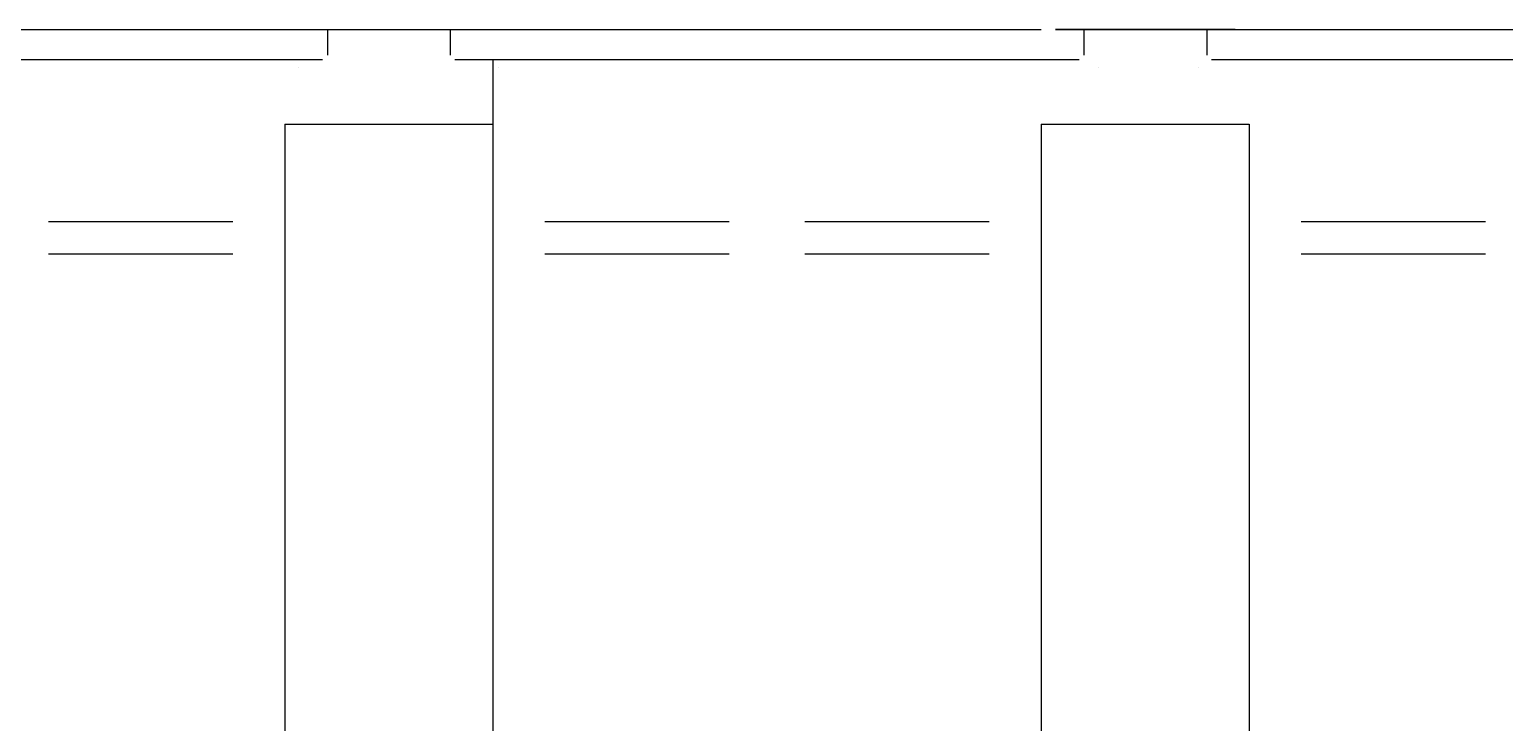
# Model space of a CAD drawing. Extents: x -84241 to 2571207, y -257021 to 1687411.
# Drawn here: x 36074.8 to 36230.8, y -11916.9 to -11843.6 of the extents above; entities that cross this region are included whole.
import ezdxf

# ---------------------------------------------------------------- set-up
doc = ezdxf.new("R2010")
doc.units = 0
doc.header["$LTSCALE"] = 1000
doc.layers.get('0').update_dxf_attribs({"linetype": 'CONTINUOUS'})
doc.layers.add('W-WSUP-EQPM', color=40, linetype='CONTINUOUS')

# ---------------------------------------------------------------- blocks, each defined once
blk = doc.blocks.new('*U359')
at = {"color": 8, "linetype": 'Continuous'}
for p, q in [((1468676.34, 3476965.33), (1469895.34, 3476965.33)), ((1469819.84, 3476965.33), (1469819.84, 3476962.63)), ((1469832.84, 3476965.33), (1469835.84, 3476965.33)), ((1469832.84, 3476965.33), (1469832.84, 3476962.63)), ((1469896.84, 3476965.33), (1469976.84, 3476965.33)), ((1469915.84, 3476965.33), (1469896.84, 3476965.33)), ((1469899.84, 3476965.33), (1469896.84, 3476965.33)), ((1469899.84, 3476965.33), (1469899.84, 3476962.63)), ((1469912.84, 3476965.33), (1469915.84, 3476965.33)), ((1469912.84, 3476965.33), (1469912.84, 3476962.63)), ((1469819.34, 3476962.13), (1469786.34, 3476962.13)), ((1469816.81, 3476961.36), (1469816.81, 3476961.36)), ((1469816.81, 3476961.36), (1469816.81, 3476961.36)), ((1469816.81, 3476961.36), (1469816.81, 3476961.36)), ((1469816.81, 3476961.36), (1469816.81, 3476961.36)), ((1469816.81, 3476961.36), (1469816.81, 3476961.36)), ((1469816.81, 3476961.36), (1469816.81, 3476961.36)), ((1469816.81, 3476961.36), (1469816.81, 3476961.36)), ((1469816.81, 3476961.36), (1469816.81, 3476961.36)), ((1469816.81, 3476961.36), (1469816.81, 3476961.36)), ((1469816.81, 3476961.36), (1469816.81, 3476961.36)), ((1469816.81, 3476961.36), (1469816.81, 3476961.36)), ((1469816.81, 3476961.36), (1469816.81, 3476961.36)), ((1469816.81, 3476961.36), (1469816.81, 3476961.36)), ((1469816.81, 3476961.36), (1469816.81, 3476961.36)), ((1469816.81, 3476961.36), (1469816.81, 3476961.36)), ((1469816.81, 3476961.36), (1469816.81, 3476961.36)), ((1469816.81, 3476961.36), (1469816.81, 3476961.36)), ((1469816.81, 3476961.36), (1469816.81, 3476961.36)), ((1469816.81, 3476961.36), (1469816.81, 3476961.36)), ((1469816.81, 3476961.36), (1469816.81, 3476961.36)), ((1469816.81, 3476961.36), (1469816.81, 3476961.36)), ((1469816.81, 3476961.36), (1469816.81, 3476961.36)), ((1469816.81, 3476961.36), (1469816.81, 3476961.36)), ((1469816.81, 3476961.36), (1469816.81, 3476961.36)), ((1469816.81, 3476961.36), (1469816.81, 3476961.36)), ((1469816.81, 3476961.36), (1469816.81, 3476961.36)), ((1469816.81, 3476961.36), (1469816.81, 3476961.36)), ((1469816.81, 3476961.36), (1469816.81, 3476961.36)), ((1469816.81, 3476961.36), (1469816.81, 3476961.36)), ((1469816.81, 3476961.36), (1469816.81, 3476961.36)), ((1469816.81, 3476961.36), (1469816.81, 3476961.36)), ((1469816.81, 3476961.36), (1469816.81, 3476961.36)), ((1469816.81, 3476961.36), (1469816.81, 3476961.36)), ((1469816.81, 3476961.36), (1469816.81, 3476961.36)), ((1469816.81, 3476961.36), (1469816.81, 3476961.36)), ((1469816.81, 3476961.36), (1469816.81, 3476961.36)), ((1469816.81, 3476961.36), (1469816.81, 3476961.36)), ((1469816.81, 3476961.36), (1469816.81, 3476961.36)), ((1469816.81, 3476961.36), (1469816.81, 3476961.36)), ((1469816.81, 3476961.36), (1469816.81, 3476961.36)), ((1469816.81, 3476961.36), (1469816.81, 3476961.36)), ((1469816.81, 3476961.36), (1469816.81, 3476961.36)), ((1469816.81, 3476961.36), (1469816.81, 3476961.36)), ((1469816.81, 3476961.36), (1469816.81, 3476961.36)), ((1469816.81, 3476961.36), (1469816.81, 3476961.36)), ((1469816.81, 3476961.36), (1469816.81, 3476961.36)), ((1469816.81, 3476961.36), (1469816.81, 3476961.36)), ((1469816.81, 3476961.36), (1469816.81, 3476961.36)), ((1469816.81, 3476961.36), (1469816.81, 3476961.36)), ((1469816.81, 3476961.36), (1469816.81, 3476961.36)), ((1469816.81, 3476961.36), (1469816.81, 3476961.36)), ((1469816.81, 3476961.36), (1469816.81, 3476961.36)), ((1469816.81, 3476961.36), (1469816.81, 3476961.36)), ((1469816.81, 3476961.36), (1469816.81, 3476961.36)), ((1469816.81, 3476961.36), (1469816.81, 3476961.36)), ((1469816.81, 3476961.36), (1469816.81, 3476961.36)), ((1469816.81, 3476961.36), (1469816.81, 3476961.36)), ((1469816.81, 3476961.36), (1469816.81, 3476961.36)), ((1469816.81, 3476961.36), (1469816.81, 3476961.36)), ((1469816.81, 3476961.36), (1469816.81, 3476961.36)), ((1469816.81, 3476961.36), (1469816.81, 3476961.36)), ((1469816.81, 3476961.36), (1469816.81, 3476961.36)), ((1469816.81, 3476961.36), (1469816.81, 3476961.36)), ((1469816.81, 3476961.36), (1469816.81, 3476961.36)), ((1469816.81, 3476961.36), (1469816.81, 3476961.36)), ((1469816.81, 3476961.36), (1469816.81, 3476961.36)), ((1469816.81, 3476961.36), (1469816.81, 3476961.36)), ((1469816.81, 3476961.36), (1469816.81, 3476961.36)), ((1469816.81, 3476961.36), (1469816.81, 3476961.36)), ((1469816.81, 3476961.36), (1469816.81, 3476961.36)), ((1469816.81, 3476961.36), (1469816.81, 3476961.36)), ((1469816.81, 3476961.36), (1469816.81, 3476961.36)), ((1469816.81, 3476961.36), (1469816.81, 3476961.36)), ((1469816.81, 3476961.36), (1469816.81, 3476961.36)), ((1469816.81, 3476961.36), (1469816.81, 3476961.36)), ((1469816.81, 3476961.36), (1469816.81, 3476961.36)), ((1469816.81, 3476961.36), (1469816.81, 3476961.36)), ((1469816.81, 3476961.36), (1469816.81, 3476961.36)), ((1469816.81, 3476961.36), (1469816.81, 3476961.36)), ((1469816.81, 3476961.36), (1469816.81, 3476961.36)), ((1469816.81, 3476961.36), (1469816.81, 3476961.36)), ((1469816.81, 3476961.36), (1469816.81, 3476961.36)), ((1469816.81, 3476961.36), (1469816.81, 3476961.36)), ((1469816.81, 3476961.36), (1469816.81, 3476961.36)), ((1469816.81, 3476961.36), (1469816.81, 3476961.36)), ((1469816.81, 3476961.36), (1469816.81, 3476961.36)), ((1469816.81, 3476961.36), (1469816.81, 3476961.36)), ((1469816.81, 3476961.36), (1469816.81, 3476961.36)), ((1469816.81, 3476961.36), (1469816.81, 3476961.36)), ((1469816.81, 3476961.36), (1469816.81, 3476961.36)), ((1469816.81, 3476961.36), (1469816.81, 3476961.36)), ((1469816.81, 3476961.36), (1469816.81, 3476961.36)), ((1469816.81, 3476961.36), (1469816.81, 3476961.36)), ((1469816.81, 3476961.36), (1469816.81, 3476961.36)), ((1469816.81, 3476961.36), (1469816.81, 3476961.36)), ((1469816.81, 3476961.36), (1469816.81, 3476961.36)), ((1469816.81, 3476961.36), (1469816.81, 3476961.36)), ((1469816.81, 3476961.36), (1469816.81, 3476961.36)), ((1469816.81, 3476961.36), (1469816.81, 3476961.36)), ((1469816.81, 3476961.36), (1469816.81, 3476961.36)), ((1469816.81, 3476961.36), (1469816.81, 3476961.36)), ((1469816.81, 3476961.36), (1469816.81, 3476961.36)), ((1469816.81, 3476961.36), (1469816.81, 3476961.36)), ((1469816.81, 3476961.36), (1469816.81, 3476961.36)), ((1469816.81, 3476961.36), (1469816.81, 3476961.36)), ((1469816.81, 3476961.36), (1469816.81, 3476961.36)), ((1469816.81, 3476961.36), (1469816.81, 3476961.36)), ((1469816.81, 3476961.36), (1469816.81, 3476961.36)), ((1469816.81, 3476961.36), (1469816.81, 3476961.36)), ((1469816.81, 3476961.36), (1469816.81, 3476961.36)), ((1469816.81, 3476961.36), (1469816.81, 3476961.36)), ((1469816.81, 3476961.36), (1469816.81, 3476961.36)), ((1469816.81, 3476961.36), (1469816.81, 3476961.36)), ((1469816.81, 3476961.36), (1469816.81, 3476961.36)), ((1469816.81, 3476961.36), (1469816.81, 3476961.36)), ((1469816.81, 3476961.36), (1469816.81, 3476961.36)), ((1469816.81, 3476961.36), (1469816.81, 3476961.36)), ((1469816.81, 3476961.36), (1469816.81, 3476961.36)), ((1469816.81, 3476961.36), (1469816.81, 3476961.36)), ((1469816.81, 3476961.36), (1469816.81, 3476961.36)), ((1469816.81, 3476961.36), (1469816.81, 3476961.36)), ((1469816.81, 3476961.36), (1469816.81, 3476961.36)), ((1469816.81, 3476961.36), (1469816.81, 3476961.36)), ((1469816.81, 3476961.36), (1469816.81, 3476961.36)), ((1469816.81, 3476961.36), (1469816.81, 3476961.36)), ((1469816.81, 3476961.36), (1469816.81, 3476961.36)), ((1469816.81, 3476961.36), (1469816.81, 3476961.36)), ((1469816.81, 3476961.36), (1469816.81, 3476961.36)), ((1469866.34, 3476962.13), (1469833.34, 3476962.13)), ((1469837.34, 3476962.13), (1469833.34, 3476962.13)), ((1469837.34, 3476962.13), (1469837.34, 3475194.49)), ((1469837.96, 3476961.36), (1469837.96, 3476961.36)), ((1469837.96, 3476961.36), (1469837.96, 3476961.36)), ((1469837.96, 3476961.36), (1469837.96, 3476961.36)), ((1469837.96, 3476961.36), (1469837.96, 3476961.36)), ((1469837.96, 3476961.36), (1469837.96, 3476961.36)), ((1469837.96, 3476961.36), (1469837.96, 3476961.36)), ((1469837.96, 3476961.36), (1469837.96, 3476961.36)), ((1469837.96, 3476961.36), (1469837.96, 3476961.36)), ((1469837.96, 3476961.36), (1469837.96, 3476961.36)), ((1469837.96, 3476961.36), (1469837.96, 3476961.36)), ((1469837.96, 3476961.36), (1469837.96, 3476961.36)), ((1469837.96, 3476961.36), (1469837.96, 3476961.36)), ((1469837.96, 3476961.36), (1469837.96, 3476961.36)), ((1469837.96, 3476961.36), (1469837.96, 3476961.36)), ((1469837.96, 3476961.36), (1469837.96, 3476961.36)), ((1469837.96, 3476961.36), (1469837.96, 3476961.36)), ((1469837.96, 3476961.36), (1469837.96, 3476961.36)), ((1469837.96, 3476961.36), (1469837.96, 3476961.36)), ((1469837.96, 3476961.36), (1469837.96, 3476961.36)), ((1469837.96, 3476961.36), (1469837.96, 3476961.36)), ((1469837.96, 3476961.36), (1469837.96, 3476961.36)), ((1469837.96, 3476961.36), (1469837.96, 3476961.36)), ((1469837.96, 3476961.36), (1469837.96, 3476961.36)), ((1469837.96, 3476961.36), (1469837.96, 3476961.36)), ((1469837.96, 3476961.36), (1469837.96, 3476961.36)), ((1469837.96, 3476961.36), (1469837.96, 3476961.36)), ((1469837.96, 3476961.36), (1469837.96, 3476961.36)), ((1469837.96, 3476961.36), (1469837.96, 3476961.36)), ((1469837.96, 3476961.36), (1469837.96, 3476961.36)), ((1469837.96, 3476961.36), (1469837.96, 3476961.36)), ((1469837.96, 3476961.36), (1469837.96, 3476961.36)), ((1469837.96, 3476961.36), (1469837.96, 3476961.36)), ((1469837.96, 3476961.36), (1469837.96, 3476961.36)), ((1469837.96, 3476961.36), (1469837.96, 3476961.36)), ((1469837.96, 3476961.36), (1469837.96, 3476961.36)), ((1469837.96, 3476961.36), (1469837.96, 3476961.36)), ((1469837.96, 3476961.36), (1469837.96, 3476961.36)), ((1469837.96, 3476961.36), (1469837.96, 3476961.36)), ((1469837.96, 3476961.36), (1469837.96, 3476961.36)), ((1469837.96, 3476961.36), (1469837.96, 3476961.36)), ((1469837.96, 3476961.36), (1469837.96, 3476961.36)), ((1469837.96, 3476961.36), (1469837.96, 3476961.36)), ((1469837.96, 3476961.36), (1469837.96, 3476961.36)), ((1469837.96, 3476961.36), (1469837.96, 3476961.36)), ((1469837.96, 3476961.36), (1469837.96, 3476961.36)), ((1469837.96, 3476961.36), (1469837.96, 3476961.36)), ((1469837.96, 3476961.36), (1469837.96, 3476961.36)), ((1469837.96, 3476961.36), (1469837.96, 3476961.36)), ((1469837.96, 3476961.36), (1469837.96, 3476961.36)), ((1469837.96, 3476961.36), (1469837.96, 3476961.36)), ((1469837.96, 3476961.36), (1469837.96, 3476961.36)), ((1469837.96, 3476961.36), (1469837.96, 3476961.36)), ((1469837.96, 3476961.36), (1469837.96, 3476961.36)), ((1469837.96, 3476961.36), (1469837.96, 3476961.36)), ((1469837.96, 3476961.36), (1469837.96, 3476961.36)), ((1469837.96, 3476961.36), (1469837.96, 3476961.36)), ((1469837.96, 3476961.36), (1469837.96, 3476961.36)), ((1469837.96, 3476961.36), (1469837.96, 3476961.36)), ((1469837.96, 3476961.36), (1469837.96, 3476961.36)), ((1469837.96, 3476961.36), (1469837.96, 3476961.36)), ((1469837.96, 3476961.36), (1469837.96, 3476961.36)), ((1469837.96, 3476961.36), (1469837.96, 3476961.36)), ((1469837.96, 3476961.36), (1469837.96, 3476961.36)), ((1469837.96, 3476961.36), (1469837.96, 3476961.36)), ((1469837.96, 3476961.36), (1469837.96, 3476961.36)), ((1469837.96, 3476961.36), (1469837.96, 3476961.36)), ((1469837.96, 3476961.36), (1469837.96, 3476961.36)), ((1469837.96, 3476961.36), (1469837.96, 3476961.36)), ((1469837.96, 3476961.36), (1469837.96, 3476961.36)), ((1469837.96, 3476961.36), (1469837.96, 3476961.36)), ((1469837.96, 3476961.36), (1469837.96, 3476961.36)), ((1469837.96, 3476961.36), (1469837.96, 3476961.36)), ((1469837.96, 3476961.36), (1469837.96, 3476961.36)), ((1469837.96, 3476961.36), (1469837.96, 3476961.36)), ((1469837.96, 3476961.36), (1469837.96, 3476961.36)), ((1469837.96, 3476961.36), (1469837.96, 3476961.36)), ((1469837.96, 3476961.36), (1469837.96, 3476961.36)), ((1469837.96, 3476961.36), (1469837.96, 3476961.36)), ((1469837.96, 3476961.36), (1469837.96, 3476961.36)), ((1469837.96, 3476961.36), (1469837.96, 3476961.36)), ((1469837.96, 3476961.36), (1469837.96, 3476961.36)), ((1469837.96, 3476961.36), (1469837.96, 3476961.36)), ((1469837.96, 3476961.36), (1469837.96, 3476961.36)), ((1469837.96, 3476961.36), (1469837.96, 3476961.36)), ((1469837.96, 3476961.36), (1469837.96, 3476961.36)), ((1469837.96, 3476961.36), (1469837.96, 3476961.36)), ((1469837.96, 3476961.36), (1469837.96, 3476961.36)), ((1469837.96, 3476961.36), (1469837.96, 3476961.36)), ((1469837.96, 3476961.36), (1469837.96, 3476961.36)), ((1469837.96, 3476961.36), (1469837.96, 3476961.36)), ((1469837.96, 3476961.36), (1469837.96, 3476961.36)), ((1469837.96, 3476961.36), (1469837.96, 3476961.36)), ((1469837.96, 3476961.36), (1469837.96, 3476961.36)), ((1469837.96, 3476961.36), (1469837.96, 3476961.36)), ((1469837.96, 3476961.36), (1469837.96, 3476961.36)), ((1469837.96, 3476961.36), (1469837.96, 3476961.36)), ((1469837.96, 3476961.36), (1469837.96, 3476961.36)), ((1469837.96, 3476961.36), (1469837.96, 3476961.36)), ((1469837.96, 3476961.36), (1469837.96, 3476961.36)), ((1469837.96, 3476961.36), (1469837.96, 3476961.36)), ((1469837.96, 3476961.36), (1469837.96, 3476961.36)), ((1469837.96, 3476961.36), (1469837.96, 3476961.36)), ((1469837.96, 3476961.36), (1469837.96, 3476961.36)), ((1469837.96, 3476961.36), (1469837.96, 3476961.36)), ((1469837.96, 3476961.36), (1469837.96, 3476961.36)), ((1469837.96, 3476961.36), (1469837.96, 3476961.36)), ((1469837.96, 3476961.36), (1469837.96, 3476961.36)), ((1469837.96, 3476961.36), (1469837.96, 3476961.36)), ((1469837.96, 3476961.36), (1469837.96, 3476961.36)), ((1469837.96, 3476961.36), (1469837.96, 3476961.36)), ((1469837.96, 3476961.36), (1469837.96, 3476961.36)), ((1469837.96, 3476961.36), (1469837.96, 3476961.36)), ((1469837.96, 3476961.36), (1469837.96, 3476961.36)), ((1469837.96, 3476961.36), (1469837.96, 3476961.36)), ((1469837.96, 3476961.36), (1469837.96, 3476961.36)), ((1469837.96, 3476961.36), (1469837.96, 3476961.36)), ((1469837.96, 3476961.36), (1469837.96, 3476961.36)), ((1469837.96, 3476961.36), (1469837.96, 3476961.36)), ((1469837.96, 3476961.36), (1469837.96, 3476961.36)), ((1469837.96, 3476961.36), (1469837.96, 3476961.36)), ((1469837.96, 3476961.36), (1469837.96, 3476961.36)), ((1469837.96, 3476961.36), (1469837.96, 3476961.36)), ((1469837.96, 3476961.36), (1469837.96, 3476961.36)), ((1469837.96, 3476961.36), (1469837.96, 3476961.36)), ((1469837.96, 3476961.36), (1469837.96, 3476961.36)), ((1469837.96, 3476961.36), (1469837.96, 3476961.36)), ((1469837.96, 3476961.36), (1469837.96, 3476961.36)), ((1469837.96, 3476961.36), (1469837.96, 3476961.36)), ((1469899.34, 3476962.13), (1469866.34, 3476962.13)), ((1469899.34, 3476962.13), (1469895.34, 3476962.13)), ((1469901.42, 3476961.36), (1469901.42, 3476961.36)), ((1469901.42, 3476961.36), (1469901.42, 3476961.36)), ((1469901.42, 3476961.36), (1469901.42, 3476961.36)), ((1469901.42, 3476961.36), (1469901.42, 3476961.36)), ((1469901.42, 3476961.36), (1469901.42, 3476961.36)), ((1469901.42, 3476961.36), (1469901.42, 3476961.36)), ((1469901.42, 3476961.36), (1469901.42, 3476961.36)), ((1469901.42, 3476961.36), (1469901.42, 3476961.36)), ((1469901.42, 3476961.36), (1469901.42, 3476961.36)), ((1469901.42, 3476961.36), (1469901.42, 3476961.36)), ((1469901.42, 3476961.36), (1469901.42, 3476961.36)), ((1469901.42, 3476961.36), (1469901.42, 3476961.36)), ((1469901.42, 3476961.36), (1469901.42, 3476961.36)), ((1469901.42, 3476961.36), (1469901.42, 3476961.36)), ((1469901.42, 3476961.36), (1469901.42, 3476961.36)), ((1469901.42, 3476961.36), (1469901.42, 3476961.36)), ((1469901.42, 3476961.36), (1469901.42, 3476961.36)), ((1469901.42, 3476961.36), (1469901.42, 3476961.36)), ((1469901.42, 3476961.36), (1469901.42, 3476961.36)), ((1469901.42, 3476961.36), (1469901.42, 3476961.36)), ((1469901.42, 3476961.36), (1469901.42, 3476961.36)), ((1469901.42, 3476961.36), (1469901.42, 3476961.36)), ((1469901.42, 3476961.36), (1469901.42, 3476961.36)), ((1469901.42, 3476961.36), (1469901.42, 3476961.36)), ((1469901.42, 3476961.36), (1469901.42, 3476961.36)), ((1469901.42, 3476961.36), (1469901.42, 3476961.36)), ((1469901.42, 3476961.36), (1469901.42, 3476961.36)), ((1469901.42, 3476961.36), (1469901.42, 3476961.36)), ((1469901.42, 3476961.36), (1469901.42, 3476961.36)), ((1469901.42, 3476961.36), (1469901.42, 3476961.36)), ((1469901.42, 3476961.36), (1469901.42, 3476961.36)), ((1469901.42, 3476961.36), (1469901.42, 3476961.36)), ((1469901.42, 3476961.36), (1469901.42, 3476961.36)), ((1469901.42, 3476961.36), (1469901.42, 3476961.36)), ((1469901.42, 3476961.36), (1469901.42, 3476961.36)), ((1469901.42, 3476961.36), (1469901.42, 3476961.36)), ((1469901.42, 3476961.36), (1469901.42, 3476961.36)), ((1469901.42, 3476961.36), (1469901.42, 3476961.36)), ((1469901.42, 3476961.36), (1469901.42, 3476961.36)), ((1469901.42, 3476961.36), (1469901.42, 3476961.36)), ((1469901.42, 3476961.36), (1469901.42, 3476961.36)), ((1469901.42, 3476961.36), (1469901.42, 3476961.36)), ((1469901.42, 3476961.36), (1469901.42, 3476961.36)), ((1469901.42, 3476961.36), (1469901.42, 3476961.36)), ((1469901.42, 3476961.36), (1469901.42, 3476961.36)), ((1469901.42, 3476961.36), (1469901.42, 3476961.36)), ((1469901.42, 3476961.36), (1469901.42, 3476961.36)), ((1469901.42, 3476961.36), (1469901.42, 3476961.36)), ((1469901.42, 3476961.36), (1469901.42, 3476961.36)), ((1469901.42, 3476961.36), (1469901.42, 3476961.36)), ((1469901.42, 3476961.36), (1469901.42, 3476961.36)), ((1469901.42, 3476961.36), (1469901.42, 3476961.36)), ((1469901.42, 3476961.36), (1469901.42, 3476961.36)), ((1469901.42, 3476961.36), (1469901.42, 3476961.36)), ((1469901.42, 3476961.36), (1469901.42, 3476961.36)), ((1469901.42, 3476961.36), (1469901.42, 3476961.36)), ((1469901.42, 3476961.36), (1469901.42, 3476961.36)), ((1469901.42, 3476961.36), (1469901.42, 3476961.36)), ((1469901.42, 3476961.36), (1469901.42, 3476961.36)), ((1469901.42, 3476961.36), (1469901.42, 3476961.36)), ((1469901.42, 3476961.36), (1469901.42, 3476961.36)), ((1469901.42, 3476961.36), (1469901.42, 3476961.36)), ((1469901.42, 3476961.36), (1469901.42, 3476961.36)), ((1469901.42, 3476961.36), (1469901.42, 3476961.36)), ((1469901.42, 3476961.36), (1469901.42, 3476961.36)), ((1469901.42, 3476961.36), (1469901.42, 3476961.36)), ((1469901.42, 3476961.36), (1469901.42, 3476961.36)), ((1469901.42, 3476961.36), (1469901.42, 3476961.36)), ((1469901.42, 3476961.36), (1469901.42, 3476961.36)), ((1469901.42, 3476961.36), (1469901.42, 3476961.36)), ((1469901.42, 3476961.36), (1469901.42, 3476961.36)), ((1469901.42, 3476961.36), (1469901.42, 3476961.36)), ((1469901.42, 3476961.36), (1469901.42, 3476961.36)), ((1469901.42, 3476961.36), (1469901.42, 3476961.36)), ((1469901.42, 3476961.36), (1469901.42, 3476961.36)), ((1469901.42, 3476961.36), (1469901.42, 3476961.36)), ((1469901.42, 3476961.36), (1469901.42, 3476961.36)), ((1469901.42, 3476961.36), (1469901.42, 3476961.36)), ((1469901.42, 3476961.36), (1469901.42, 3476961.36)), ((1469901.42, 3476961.36), (1469901.42, 3476961.36)), ((1469901.42, 3476961.36), (1469901.42, 3476961.36)), ((1469901.42, 3476961.36), (1469901.42, 3476961.36)), ((1469901.42, 3476961.36), (1469901.42, 3476961.36)), ((1469901.42, 3476961.36), (1469901.42, 3476961.36)), ((1469901.42, 3476961.36), (1469901.42, 3476961.36)), ((1469901.42, 3476961.36), (1469901.42, 3476961.36)), ((1469901.42, 3476961.36), (1469901.42, 3476961.36)), ((1469901.42, 3476961.36), (1469901.42, 3476961.36)), ((1469901.42, 3476961.36), (1469901.42, 3476961.36)), ((1469901.42, 3476961.36), (1469901.42, 3476961.36)), ((1469901.42, 3476961.36), (1469901.42, 3476961.36)), ((1469901.42, 3476961.36), (1469901.42, 3476961.36)), ((1469901.42, 3476961.36), (1469901.42, 3476961.36)), ((1469901.42, 3476961.36), (1469901.42, 3476961.36)), ((1469901.42, 3476961.36), (1469901.42, 3476961.36)), ((1469901.42, 3476961.36), (1469901.42, 3476961.36)), ((1469901.42, 3476961.36), (1469901.42, 3476961.36)), ((1469901.42, 3476961.36), (1469901.42, 3476961.36)), ((1469901.42, 3476961.36), (1469901.42, 3476961.36)), ((1469901.42, 3476961.36), (1469901.42, 3476961.36)), ((1469901.42, 3476961.36), (1469901.42, 3476961.36)), ((1469901.42, 3476961.36), (1469901.42, 3476961.36)), ((1469901.42, 3476961.36), (1469901.42, 3476961.36)), ((1469901.42, 3476961.36), (1469901.42, 3476961.36)), ((1469901.42, 3476961.36), (1469901.42, 3476961.36)), ((1469901.42, 3476961.36), (1469901.42, 3476961.36)), ((1469901.42, 3476961.36), (1469901.42, 3476961.36)), ((1469901.42, 3476961.36), (1469901.42, 3476961.36)), ((1469901.42, 3476961.36), (1469901.42, 3476961.36)), ((1469901.42, 3476961.36), (1469901.42, 3476961.36)), ((1469901.42, 3476961.36), (1469901.42, 3476961.36)), ((1469901.42, 3476961.36), (1469901.42, 3476961.36)), ((1469901.42, 3476961.36), (1469901.42, 3476961.36)), ((1469901.42, 3476961.36), (1469901.42, 3476961.36)), ((1469901.42, 3476961.36), (1469901.42, 3476961.36)), ((1469901.42, 3476961.36), (1469901.42, 3476961.36)), ((1469901.42, 3476961.36), (1469901.42, 3476961.36)), ((1469901.42, 3476961.36), (1469901.42, 3476961.36)), ((1469901.42, 3476961.36), (1469901.42, 3476961.36)), ((1469901.42, 3476961.36), (1469901.42, 3476961.36)), ((1469901.42, 3476961.36), (1469901.42, 3476961.36)), ((1469901.42, 3476961.36), (1469901.42, 3476961.36)), ((1469901.42, 3476961.36), (1469901.42, 3476961.36)), ((1469901.42, 3476961.36), (1469901.42, 3476961.36)), ((1469901.42, 3476961.36), (1469901.42, 3476961.36)), ((1469901.42, 3476961.36), (1469901.42, 3476961.36)), ((1469901.42, 3476961.36), (1469901.42, 3476961.36)), ((1469901.42, 3476961.36), (1469901.42, 3476961.36)), ((1469911.99, 3476961.36), (1469911.99, 3476961.36)), ((1469911.99, 3476961.36), (1469911.99, 3476961.36)), ((1469911.99, 3476961.36), (1469911.99, 3476961.36)), ((1469911.99, 3476961.36), (1469911.99, 3476961.36)), ((1469911.99, 3476961.36), (1469911.99, 3476961.36)), ((1469911.99, 3476961.36), (1469911.99, 3476961.36)), ((1469911.99, 3476961.36), (1469911.99, 3476961.36)), ((1469911.99, 3476961.36), (1469911.99, 3476961.36)), ((1469911.99, 3476961.36), (1469911.99, 3476961.36)), ((1469911.99, 3476961.36), (1469911.99, 3476961.36)), ((1469911.99, 3476961.36), (1469911.99, 3476961.36)), ((1469911.99, 3476961.36), (1469911.99, 3476961.36)), ((1469911.99, 3476961.36), (1469911.99, 3476961.36)), ((1469911.99, 3476961.36), (1469911.99, 3476961.36)), ((1469911.99, 3476961.36), (1469911.99, 3476961.36)), ((1469911.99, 3476961.36), (1469911.99, 3476961.36)), ((1469911.99, 3476961.36), (1469911.99, 3476961.36)), ((1469911.99, 3476961.36), (1469911.99, 3476961.36)), ((1469911.99, 3476961.36), (1469911.99, 3476961.36)), ((1469911.99, 3476961.36), (1469911.99, 3476961.36)), ((1469911.99, 3476961.36), (1469911.99, 3476961.36)), ((1469911.99, 3476961.36), (1469911.99, 3476961.36)), ((1469911.99, 3476961.36), (1469911.99, 3476961.36)), ((1469911.99, 3476961.36), (1469911.99, 3476961.36)), ((1469911.99, 3476961.36), (1469911.99, 3476961.36)), ((1469911.99, 3476961.36), (1469911.99, 3476961.36)), ((1469911.99, 3476961.36), (1469911.99, 3476961.36)), ((1469911.99, 3476961.36), (1469911.99, 3476961.36)), ((1469911.99, 3476961.36), (1469911.99, 3476961.36)), ((1469911.99, 3476961.36), (1469911.99, 3476961.36)), ((1469911.99, 3476961.36), (1469911.99, 3476961.36)), ((1469911.99, 3476961.36), (1469911.99, 3476961.36)), ((1469911.99, 3476961.36), (1469911.99, 3476961.36)), ((1469911.99, 3476961.36), (1469911.99, 3476961.36)), ((1469911.99, 3476961.36), (1469911.99, 3476961.36)), ((1469911.99, 3476961.36), (1469911.99, 3476961.36)), ((1469911.99, 3476961.36), (1469911.99, 3476961.36)), ((1469911.99, 3476961.36), (1469911.99, 3476961.36)), ((1469911.99, 3476961.36), (1469911.99, 3476961.36)), ((1469911.99, 3476961.36), (1469911.99, 3476961.36)), ((1469911.99, 3476961.36), (1469911.99, 3476961.36)), ((1469911.99, 3476961.36), (1469911.99, 3476961.36)), ((1469911.99, 3476961.36), (1469911.99, 3476961.36)), ((1469911.99, 3476961.36), (1469911.99, 3476961.36)), ((1469911.99, 3476961.36), (1469911.99, 3476961.36)), ((1469911.99, 3476961.36), (1469911.99, 3476961.36)), ((1469911.99, 3476961.36), (1469911.99, 3476961.36)), ((1469911.99, 3476961.36), (1469911.99, 3476961.36)), ((1469911.99, 3476961.36), (1469911.99, 3476961.36)), ((1469911.99, 3476961.36), (1469911.99, 3476961.36)), ((1469911.99, 3476961.36), (1469911.99, 3476961.36)), ((1469911.99, 3476961.36), (1469911.99, 3476961.36)), ((1469911.99, 3476961.36), (1469911.99, 3476961.36)), ((1469911.99, 3476961.36), (1469911.99, 3476961.36)), ((1469911.99, 3476961.36), (1469911.99, 3476961.36)), ((1469911.99, 3476961.36), (1469911.99, 3476961.36)), ((1469911.99, 3476961.36), (1469911.99, 3476961.36)), ((1469911.99, 3476961.36), (1469911.99, 3476961.36)), ((1469911.99, 3476961.36), (1469911.99, 3476961.36)), ((1469911.99, 3476961.36), (1469911.99, 3476961.36)), ((1469911.99, 3476961.36), (1469911.99, 3476961.36)), ((1469911.99, 3476961.36), (1469911.99, 3476961.36)), ((1469911.99, 3476961.36), (1469911.99, 3476961.36)), ((1469911.99, 3476961.36), (1469911.99, 3476961.36)), ((1469911.99, 3476961.36), (1469911.99, 3476961.36)), ((1469911.99, 3476961.36), (1469911.99, 3476961.36)), ((1469911.99, 3476961.36), (1469911.99, 3476961.36)), ((1469911.99, 3476961.36), (1469911.99, 3476961.36)), ((1469911.99, 3476961.36), (1469911.99, 3476961.36)), ((1469911.99, 3476961.36), (1469911.99, 3476961.36)), ((1469911.99, 3476961.36), (1469911.99, 3476961.36)), ((1469911.99, 3476961.36), (1469911.99, 3476961.36)), ((1469911.99, 3476961.36), (1469911.99, 3476961.36)), ((1469911.99, 3476961.36), (1469911.99, 3476961.36)), ((1469911.99, 3476961.36), (1469911.99, 3476961.36)), ((1469911.99, 3476961.36), (1469911.99, 3476961.36)), ((1469911.99, 3476961.36), (1469911.99, 3476961.36)), ((1469911.99, 3476961.36), (1469911.99, 3476961.36)), ((1469911.99, 3476961.36), (1469911.99, 3476961.36)), ((1469911.99, 3476961.36), (1469911.99, 3476961.36)), ((1469911.99, 3476961.36), (1469911.99, 3476961.36)), ((1469911.99, 3476961.36), (1469911.99, 3476961.36)), ((1469911.99, 3476961.36), (1469911.99, 3476961.36)), ((1469911.99, 3476961.36), (1469911.99, 3476961.36)), ((1469911.99, 3476961.36), (1469911.99, 3476961.36)), ((1469911.99, 3476961.36), (1469911.99, 3476961.36)), ((1469911.99, 3476961.36), (1469911.99, 3476961.36)), ((1469911.99, 3476961.36), (1469911.99, 3476961.36)), ((1469911.99, 3476961.36), (1469911.99, 3476961.36)), ((1469911.99, 3476961.36), (1469911.99, 3476961.36)), ((1469911.99, 3476961.36), (1469911.99, 3476961.36)), ((1469911.99, 3476961.36), (1469911.99, 3476961.36)), ((1469911.99, 3476961.36), (1469911.99, 3476961.36)), ((1469911.99, 3476961.36), (1469911.99, 3476961.36)), ((1469911.99, 3476961.36), (1469911.99, 3476961.36)), ((1469911.99, 3476961.36), (1469911.99, 3476961.36)), ((1469911.99, 3476961.36), (1469911.99, 3476961.36)), ((1469911.99, 3476961.36), (1469911.99, 3476961.36)), ((1469911.99, 3476961.36), (1469911.99, 3476961.36)), ((1469911.99, 3476961.36), (1469911.99, 3476961.36)), ((1469911.99, 3476961.36), (1469911.99, 3476961.36)), ((1469911.99, 3476961.36), (1469911.99, 3476961.36)), ((1469911.99, 3476961.36), (1469911.99, 3476961.36)), ((1469911.99, 3476961.36), (1469911.99, 3476961.36)), ((1469911.99, 3476961.36), (1469911.99, 3476961.36)), ((1469911.99, 3476961.36), (1469911.99, 3476961.36)), ((1469911.99, 3476961.36), (1469911.99, 3476961.36)), ((1469911.99, 3476961.36), (1469911.99, 3476961.36)), ((1469911.99, 3476961.36), (1469911.99, 3476961.36)), ((1469911.99, 3476961.36), (1469911.99, 3476961.36)), ((1469911.99, 3476961.36), (1469911.99, 3476961.36)), ((1469911.99, 3476961.36), (1469911.99, 3476961.36)), ((1469911.99, 3476961.36), (1469911.99, 3476961.36)), ((1469911.99, 3476961.36), (1469911.99, 3476961.36)), ((1469911.99, 3476961.36), (1469911.99, 3476961.36)), ((1469911.99, 3476961.36), (1469911.99, 3476961.36)), ((1469911.99, 3476961.36), (1469911.99, 3476961.36)), ((1469911.99, 3476961.36), (1469911.99, 3476961.36)), ((1469911.99, 3476961.36), (1469911.99, 3476961.36)), ((1469911.99, 3476961.36), (1469911.99, 3476961.36)), ((1469911.99, 3476961.36), (1469911.99, 3476961.36)), ((1469911.99, 3476961.36), (1469911.99, 3476961.36)), ((1469911.99, 3476961.36), (1469911.99, 3476961.36)), ((1469911.99, 3476961.36), (1469911.99, 3476961.36)), ((1469911.99, 3476961.36), (1469911.99, 3476961.36)), ((1469911.99, 3476961.36), (1469911.99, 3476961.36)), ((1469911.99, 3476961.36), (1469911.99, 3476961.36)), ((1469911.99, 3476961.36), (1469911.99, 3476961.36)), ((1469946.34, 3476962.13), (1469913.34, 3476962.13)), ((1469917.34, 3476962.13), (1469913.34, 3476962.13)), ((1469815.34, 3476955.33), (1469837.34, 3476955.33)), ((1469815.34, 3476955.33), (1469815.34, 3475194.49)), ((1469895.34, 3476955.33), (1469895.34, 3475194.49)), ((1469895.34, 3476955.33), (1469917.34, 3476955.33)), ((1469917.34, 3476955.33), (1469917.34, 3475194.49)), ((1469809.84, 3476945), (1469790.34, 3476945)), ((1469862.34, 3476945), (1469842.84, 3476945)), ((1469889.84, 3476945), (1469870.34, 3476945)), ((1469942.34, 3476945), (1469922.84, 3476945)), ((1469942.34, 3476945), (1469922.84, 3476945)), ((1469809.84, 3476941.56), (1469790.34, 3476941.56)), ((1469862.34, 3476941.56), (1469842.84, 3476941.56)), ((1469889.84, 3476941.56), (1469870.34, 3476941.56)), ((1469942.34, 3476941.56), (1469922.84, 3476941.56))]:
    blk.add_line(p, q, dxfattribs=at)

msp = doc.modelspace()

# ---------------------------------------------------------------- block references
at = {"layer": 'W-WSUP-EQPM'}
msp.add_blockref('*U359', (-1433713.5183, -3488808.9416), dxfattribs=at)

doc.saveas('drawing.dxf')
